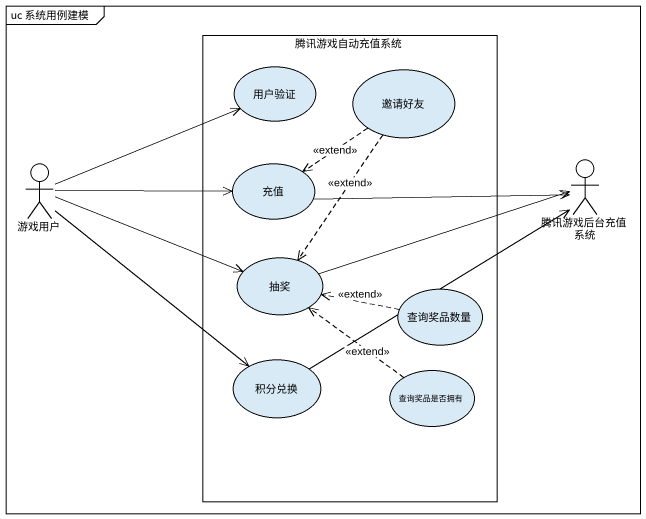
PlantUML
@startuml
mainframe uc 系统用例建模
rectangle 腾讯游戏自动充值系统 {
  usecase 用户验证
  usecase 邀请好友
  usecase 充值
  usecase 抽奖
  usecase 查询奖品数量
  usecase 积分兑换
  usecase 查询奖品是否拥有
}
actor 游戏用户
actor 腾讯游戏后台充值系统
邀请好友 ..> 充值 : <<extend>>
邀请好友 ..> 抽奖 : <<extend>>
游戏用户 -right-> 用户验证
游戏用户 -right-> 充值
游戏用户 -right-> 抽奖
游戏用户 --> 积分兑换
充值 -right-> 腾讯游戏后台充值系统
抽奖 -right-> 腾讯游戏后台充值系统
查询奖品数量 .left.> 抽奖 : <<extend>>
积分兑换 -up-> 腾讯游戏后台充值系统
查询奖品是否拥有 .up.> 抽奖 : <<extend>>
@enduml
